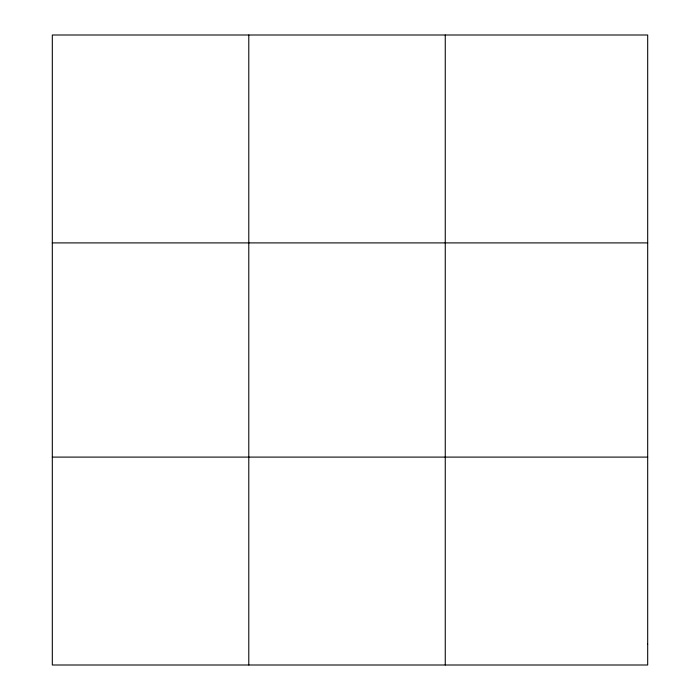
<?xml version="1.0" encoding="UTF-8"?>
<svg xmlns="http://www.w3.org/2000/svg" width="700" height="700" viewBox="0 0 700 700"><rect width="100%" height="100%" fill="white"/><g stroke="black" fill="none" stroke-linecap="round" stroke-linejoin="round"><path stroke-width="1.05" d="M248.789 665L248.789 35M445.261 665L445.261 35M52.316 242.9L647.684 242.9M52.316 457.1L647.684 457.1M647.684 644.21L647.684 665L52.316 665L52.316 35L647.684 35L647.684 644.21"/></g></svg>
